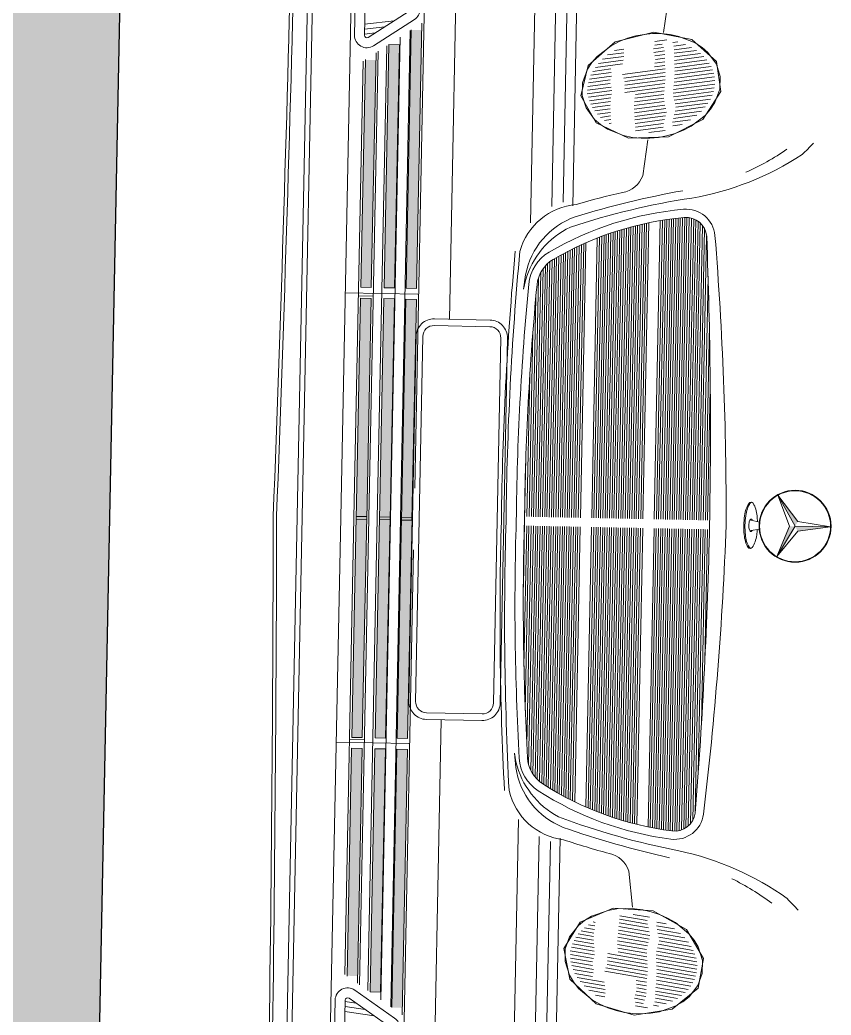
# Model space of a CAD drawing. Header units: feet. Extents: x 50754 to 76410, y 49660 to 67674.
# Drawn here: x 70062.5 to 70116.3, y 53928 to 53993.9 of the extents above; entities that cross this region are included whole.
import ezdxf

# ---------------------------------------------------------------- set-up
doc = ezdxf.new("R2010")
doc.units = ezdxf.units.FT
doc.linetypes.add('Amconstr', pattern=[9999, 9999, 0])
doc.layers.add('1_CAR', color=1, linetype='Continuous', lineweight=0)
for name, color, linetype in [('1_HATCH', 8, 'Continuous'), ('1_LINE', 4, 'Continuous'), ('MS GATE', 1, 'Continuous')]:
    doc.layers.add(name, color=color, linetype=linetype)

# ---------------------------------------------------------------- blocks, each defined once
blk = doc.blocks.new('admin enlclave road')
at = {"layer": '1_HATCH'}
blk.add_hatch(color=253, dxfattribs=at).paths.add_polyline_path([(44848.0399, -5380.6866), (44848.238, -5380.6593), (44847.3887, -5373.4074), (44847.1905, -5373.4347)])
at = {"layer": '1_CAR', "color": 253, "linetype": 'Continuous'}
for p, q in [((44848.1965, -5374.4893), (44848.1232, -5373.8633)), ((44848.2133, -5374.48), (44848.1408, -5373.8612)), ((44848.2288, -5374.4836), (44848.1563, -5373.8648)), ((44847.9426, -5374.0754), (44848.0452, -5374.9513)), ((44847.836, -5374.146), (44847.9375, -5375.0121)), ((44848.3196, -5374.2251), (44848.3347, -5374.221)), ((44848.3204, -5374.2134), (44848.3384, -5374.2084)), ((44848.3209, -5374.219), (44848.3322, -5374.2159)), ((44848.348, -5374.2115), (44848.3557, -5374.2094)), ((44848.3505, -5374.2166), (44848.368, -5374.2118)), ((44848.3519, -5374.222), (44848.3779, -5374.2148)), ((44848.3527, -5374.2275), (44848.3861, -5374.2183)), ((44848.3535, -5374.2331), (44848.393, -5374.2222)), ((44847.87, -5374.2481), (44847.9147, -5374.2367)), ((44848.2505, -5374.2442), (44848.275, -5374.2374)), ((44848.26, -5374.2358), (44848.2742, -5374.2319)), ((44848.3212, -5374.2305), (44848.3373, -5374.226)), ((44848.3235, -5374.2356), (44848.3383, -5374.2315)), ((44848.3249, -5374.241), (44848.339, -5374.2371)), ((44848.3544, -5374.2386), (44848.399, -5374.2263)), ((44848.3553, -5374.2441), (44848.4041, -5374.2307)), ((44848.3563, -5374.2496), (44848.4084, -5374.2352)), ((44847.8709, -5374.2559), (44847.9015, -5374.248)), ((44847.9417, -5374.2484), (44848.0299, -5375.0012)), ((44848.2383, -5374.2591), (44848.2757, -5374.2488)), ((44848.2436, -5374.2518), (44848.2758, -5374.243)), ((44848.2777, -5374.2713), (44848.3417, -5374.2536)), ((44848.325, -5374.2467), (44848.3399, -5374.2426)), ((44848.3251, -5374.2524), (44848.3408, -5374.2481)), ((44848.3572, -5374.2551), (44848.4121, -5374.24)), ((44848.358, -5374.2607), (44848.4151, -5374.2449)), ((44848.3583, -5374.2664), (44848.4176, -5374.25)), ((44847.8718, -5374.2636), (44847.8883, -5374.2594)), ((44847.9275, -5374.2606), (44848.0145, -5375.0031)), ((44848.2312, -5374.2726), (44848.2582, -5374.2651)), ((44848.2343, -5374.2659), (44848.2753, -5374.2546)), ((44848.2802, -5374.2764), (44848.3427, -5374.2591)), ((44848.2826, -5374.2815), (44848.3436, -5374.2647)), ((44848.3586, -5374.2721), (44848.4194, -5374.2553)), ((44848.3589, -5374.2777), (44848.4207, -5374.2607)), ((44848.3592, -5374.2834), (44848.4214, -5374.2663)), ((44847.9086, -5374.2768), (44847.9939, -5375.0055)), ((44848.2268, -5374.2911), (44848.2596, -5374.282)), ((44848.2276, -5374.2851), (44848.2609, -5374.2759)), ((44848.229, -5374.2789), (44848.2596, -5374.2705)), ((44848.2835, -5374.287), (44848.3442, -5374.2702)), ((44848.2843, -5374.2925), (44848.3445, -5374.2759)), ((44848.285, -5374.2981), (44848.3448, -5374.2816)), ((44848.3595, -5374.2891), (44848.4214, -5374.272)), ((44848.3608, -5374.2945), (44848.4209, -5374.2779)), ((44848.3626, -5374.2998), (44848.4197, -5374.284)), ((44847.8968, -5374.287), (44847.9811, -5375.007)), ((44848.2266, -5374.2969), (44848.2602, -5374.2876)), ((44848.2271, -5374.3025), (44848.2625, -5374.2928)), ((44848.2273, -5374.3083), (44848.2645, -5374.298)), ((44848.3015, -5374.2993), (44848.3451, -5374.2873)), ((44848.3016, -5374.3051), (44848.3455, -5374.293)), ((44848.3017, -5374.3108), (44848.3458, -5374.2987)), ((44848.3645, -5374.305), (44848.4178, -5374.2903)), ((44848.3663, -5374.3103), (44848.415, -5374.2969)), ((44847.8755, -5374.3052), (44847.958, -5375.0097)), ((44848.2298, -5374.3133), (44848.2646, -5374.3037)), ((44848.232, -5374.3185), (44848.2647, -5374.3095)), ((44848.2349, -5374.3235), (44848.2648, -5374.3152)), ((44848.3018, -5374.3165), (44848.3474, -5374.304)), ((44848.3029, -5374.322), (44848.3492, -5374.3092)), ((44848.3041, -5374.3275), (44848.3511, -5374.3145)), ((44848.3656, -5374.322), (44848.4066, -5374.3107)), ((44848.3663, -5374.3161), (44848.4114, -5374.3036)), ((44848.2383, -5374.3283), (44848.2649, -5374.3209)), ((44848.2424, -5374.3329), (44848.2657, -5374.3265)), ((44848.3052, -5374.3329), (44848.3529, -5374.3198)), ((44848.3063, -5374.3384), (44848.3523, -5374.3257)), ((44848.3645, -5374.3339), (44848.3919, -5374.3263)), ((44848.365, -5374.328), (44848.4003, -5374.3182)), ((44848.2472, -5374.3373), (44848.2668, -5374.332)), ((44848.2529, -5374.3416), (44848.2679, -5374.3374)), ((44848.2594, -5374.3455), (44848.2691, -5374.3429)), ((44848.3074, -5374.3438), (44848.3517, -5374.3316)), ((44848.3084, -5374.3493), (44848.351, -5374.3376)), ((44848.3092, -5374.3549), (44848.351, -5374.3434)), ((44848.3656, -5374.3393), (44848.3798, -5374.3354)), ((44848.2671, -5374.3492), (44848.2702, -5374.3483)), ((44848.3303, -5374.3548), (44848.3551, -5374.348)), ((44848.4271, -5374.9474), (44848.3731, -5374.4858)), ((44848.4306, -5374.947), (44848.3764, -5374.4848)), ((44848.434, -5374.9466), (44848.3798, -5374.4839)), ((44848.4375, -5374.9462), (44848.3832, -5374.483)), ((44848.4409, -5374.9458), (44848.3866, -5374.482)), ((44848.4443, -5374.9454), (44848.3899, -5374.4812)), ((44848.4478, -5374.945), (44848.3933, -5374.4803)), ((44848.4512, -5374.9446), (44848.3967, -5374.4795)), ((44848.4546, -5374.9442), (44848.4001, -5374.4787)), ((44848.4581, -5374.9438), (44848.4035, -5374.4779)), ((44848.4615, -5374.9434), (44848.4069, -5374.4774)), ((44848.4649, -5374.943), (44848.4104, -5374.4773)), ((44848.4684, -5374.9426), (44848.4139, -5374.4775)), ((44848.4718, -5374.9422), (44848.4175, -5374.4782)), ((44848.4752, -5374.9418), (44848.4211, -5374.4793)), ((44848.4787, -5374.9414), (44848.4247, -5374.4809)), ((44848.4821, -5374.941), (44848.4285, -5374.4832)), ((44848.3822, -5374.9527), (44848.3293, -5374.5011)), ((44848.3856, -5374.9523), (44848.3326, -5374.4997)), ((44848.3891, -5374.9519), (44848.336, -5374.4984)), ((44848.3925, -5374.9515), (44848.3393, -5374.4972)), ((44848.396, -5374.9511), (44848.3426, -5374.4959)), ((44848.3994, -5374.9507), (44848.346, -5374.4947)), ((44848.4028, -5374.9503), (44848.3493, -5374.4935)), ((44848.4203, -5374.9482), (44848.3664, -5374.4879)), ((44848.4237, -5374.9478), (44848.3697, -5374.4868)), ((44848.4855, -5374.9406), (44848.4323, -5374.4864)), ((44848.489, -5374.9402), (44848.4364, -5374.4912)), ((44848.3479, -5374.9567), (44848.2962, -5374.5158)), ((44848.3513, -5374.9563), (44848.2995, -5374.5142)), ((44848.3547, -5374.9559), (44848.3028, -5374.5127)), ((44848.3582, -5374.9555), (44848.3061, -5374.5111)), ((44848.3616, -5374.9551), (44848.3094, -5374.5096)), ((44848.365, -5374.9547), (44848.3127, -5374.5081)), ((44848.3685, -5374.9543), (44848.316, -5374.5066)), ((44848.3719, -5374.9539), (44848.3194, -5374.5052)), ((44848.3753, -5374.9535), (44848.3227, -5374.5038)), ((44848.3788, -5374.9531), (44848.326, -5374.5024)), ((44848.4924, -5374.9398), (44848.4411, -5374.5017)), ((44848.3238, -5374.9595), (44848.2733, -5374.5279)), ((44848.3273, -5374.9591), (44848.2765, -5374.5261)), ((44848.3307, -5374.9587), (44848.2798, -5374.5243)), ((44848.3341, -5374.9583), (44848.2831, -5374.5225)), ((44848.3376, -5374.9579), (44848.2864, -5374.5208)), ((44848.341, -5374.9575), (44848.2896, -5374.5191)), ((44848.3444, -5374.9571), (44848.2929, -5374.5175)), ((44848.2926, -5374.9632), (44848.2437, -5374.5458)), ((44848.2961, -5374.9628), (44848.247, -5374.5437)), ((44848.2995, -5374.9624), (44848.2502, -5374.5416)), ((44848.3029, -5374.962), (44848.2535, -5374.5396)), ((44848.3064, -5374.9616), (44848.2567, -5374.5376)), ((44848.2686, -5374.966), (44848.2212, -5374.5616)), ((44848.272, -5374.9656), (44848.2244, -5374.5592)), ((44848.2755, -5374.9652), (44848.2276, -5374.5569)), ((44848.2789, -5374.9648), (44848.2308, -5374.5546)), ((44848.2823, -5374.9644), (44848.2341, -5374.5524)), ((44848.2858, -5374.964), (44848.2373, -5374.5501)), ((44848.2892, -5374.9636), (44848.2405, -5374.548)), ((44848.248, -5374.9684), (44848.2022, -5374.5777)), ((44848.2514, -5374.968), (44848.2053, -5374.5743)), ((44848.2548, -5374.9676), (44848.2084, -5374.5714)), ((44848.2583, -5374.9672), (44848.2116, -5374.5688)), ((44848.2617, -5374.9668), (44848.2148, -5374.5664)), ((44848.2651, -5374.9664), (44848.218, -5374.5639)), ((44848.4958, -5374.9394), (44848.4518, -5374.5633)), ((44848.2377, -5374.9696), (44848.1935, -5374.5927)), ((44848.2411, -5374.9692), (44848.1963, -5374.5866)), ((44848.2445, -5374.9688), (44848.1992, -5374.5817)), ((44848.1707, -5374.5996), (44848.1707, -5374.6221)), ((44848.1707, -5374.6221), (44848.1718, -5374.6084)), ((44848.2342, -5374.97), (44848.1911, -5374.6017)), ((44848.2308, -5374.9704), (44848.1912, -5374.6325)), ((44848.4993, -5374.939), (44848.464, -5374.6376)), ((44848.0088, -5374.6525), (44847.8969, -5374.6656)), ((44848.2274, -5374.9708), (44848.194, -5374.686)), ((44848.5027, -5374.9386), (44848.4791, -5374.7366)), ((44848.2239, -5374.9712), (44848.1985, -5374.7544)), ((44848.2213, -5374.9788), (44848.2094, -5374.8768)), ((44848.6385, -5374.9294), (44848.6056, -5374.8852)), ((44848.5692, -5374.9293), (44848.5834, -5374.9304)), ((44848.6385, -5374.9294), (44848.6167, -5374.98)), ((44848.6385, -5374.9294), (44848.6932, -5374.923)), ((44848.5711, -5374.9455), (44848.5847, -5374.9411)), ((44848.5711, -5374.9455), (44848.5847, -5374.9411)), ((44848.4045, -5374.9645), (44848.458, -5375.4213)), ((44848.4219, -5374.9625), (44848.4759, -5375.4229)), ((44848.4254, -5374.9621), (44848.4794, -5375.4231)), ((44848.4288, -5374.9617), (44848.4829, -5375.4233)), ((44848.4322, -5374.9613), (44848.4864, -5375.4235)), ((44848.4357, -5374.9609), (44848.4899, -5375.4236)), ((44848.4391, -5374.9605), (44848.4934, -5375.4238)), ((44848.4426, -5374.9601), (44848.4969, -5375.4239)), ((44848.446, -5374.9597), (44848.5004, -5375.4239)), ((44848.4494, -5374.9593), (44848.5039, -5375.424)), ((44848.4529, -5374.9589), (44848.5073, -5375.424)), ((44848.4563, -5374.9585), (44848.5108, -5375.424)), ((44848.4597, -5374.9581), (44848.5143, -5375.424)), ((44848.4632, -5374.9577), (44848.5177, -5375.4237)), ((44848.4666, -5374.9573), (44848.5211, -5375.423)), ((44848.47, -5374.9569), (44848.5245, -5375.422)), ((44848.4735, -5374.9565), (44848.5278, -5375.4205)), ((44848.4769, -5374.9561), (44848.5311, -5375.4186)), ((44848.4803, -5374.9557), (44848.5343, -5375.4162)), ((44848.4838, -5374.9553), (44848.5374, -5375.4131)), ((44848.4872, -5374.9548), (44848.5404, -5375.409)), ((44848.4906, -5374.9544), (44848.5432, -5375.4034)), ((44848.4941, -5374.954), (44848.5454, -5375.3921)), ((44848.4975, -5374.9536), (44848.5416, -5375.3298)), ((44848.501, -5374.9532), (44848.5363, -5375.2546)), ((44848.5044, -5374.9528), (44848.528, -5375.1549)), ((44848.2213, -5374.9787), (44848.2333, -5375.0807)), ((44848.2703, -5374.9803), (44848.3176, -5375.3847)), ((44848.2737, -5374.9799), (44848.3213, -5375.3863)), ((44848.2771, -5374.9795), (44848.3249, -5375.3878)), ((44848.2806, -5374.9791), (44848.3286, -5375.3893)), ((44848.284, -5374.9786), (44848.3323, -5375.3907)), ((44848.2874, -5374.9782), (44848.3359, -5375.3921)), ((44848.2909, -5374.9778), (44848.3395, -5375.3935)), ((44848.2943, -5374.9774), (44848.3432, -5375.3948)), ((44848.2977, -5374.977), (44848.3468, -5375.3961)), ((44848.3012, -5374.9766), (44848.3504, -5375.3974)), ((44848.3046, -5374.9762), (44848.3541, -5375.3986)), ((44848.308, -5374.9758), (44848.3577, -5375.3998)), ((44848.3255, -5374.9738), (44848.376, -5375.4054)), ((44848.3289, -5374.9734), (44848.3796, -5375.4064)), ((44848.3324, -5374.973), (44848.3832, -5375.4074)), ((44848.3358, -5374.9726), (44848.3868, -5375.4084)), ((44848.3392, -5374.9722), (44848.3904, -5375.4093)), ((44848.3427, -5374.9718), (44848.394, -5375.4102)), ((44848.3461, -5374.9714), (44848.3976, -5375.411)), ((44848.3495, -5374.971), (44848.4012, -5375.4119)), ((44848.353, -5374.9706), (44848.4047, -5375.4127)), ((44848.3564, -5374.9702), (44848.4083, -5375.4134)), ((44848.3598, -5374.9698), (44848.4119, -5375.4142)), ((44848.3633, -5374.9694), (44848.4155, -5375.4149)), ((44848.3667, -5374.969), (44848.419, -5375.4156)), ((44848.3701, -5374.9686), (44848.4226, -5375.4162)), ((44848.3736, -5374.9682), (44848.4261, -5375.4169)), ((44848.377, -5374.9678), (44848.4297, -5375.4175)), ((44848.3804, -5374.9674), (44848.4332, -5375.418)), ((44848.3839, -5374.967), (44848.4368, -5375.4186)), ((44848.3873, -5374.9665), (44848.4403, -5375.4191)), ((44848.3908, -5374.9661), (44848.4439, -5375.4196)), ((44848.3942, -5374.9657), (44848.4474, -5375.4201)), ((44848.3976, -5374.9653), (44848.4509, -5375.4205)), ((44848.4011, -5374.9649), (44848.4545, -5375.4209)), ((44848.2256, -5374.9855), (44848.251, -5375.2023)), ((44848.229, -5374.9851), (44848.2624, -5375.27)), ((44848.2325, -5374.9847), (44848.272, -5375.3226)), ((44848.2359, -5374.9843), (44848.279, -5375.3526)), ((44848.2393, -5374.9839), (44848.2835, -5375.3608)), ((44848.2428, -5374.9835), (44848.2876, -5375.3662)), ((44848.2462, -5374.9831), (44848.2915, -5375.3702)), ((44848.2496, -5374.9827), (44848.2954, -5375.3734)), ((44848.2531, -5374.9823), (44848.2992, -5375.376)), ((44848.2565, -5374.9819), (44848.3029, -5375.3781)), ((44848.2599, -5374.9815), (44848.3066, -5375.3798)), ((44848.2634, -5374.9811), (44848.3103, -5375.3815)), ((44848.2668, -5374.9807), (44848.314, -5375.3831)), ((44848.0405, -5375.714), (44847.958, -5375.0095)), ((44848.0654, -5375.7268), (44847.9811, -5375.0068)), ((44848.0793, -5375.734), (44847.9939, -5375.0053)), ((44848.1014, -5375.7454), (44848.0145, -5375.0029)), ((44848.118, -5375.754), (44848.0299, -5375.0011)), ((44848.0389, -5375.878), (44847.9375, -5375.012)), ((44848.1589, -5375.9221), (44848.0563, -5375.0462)), ((44848.09, -5375.3453), (44847.978, -5375.3584)), ((44848.2545, -5375.3375), (44848.2587, -5375.3506)), ((44848.2597, -5375.3594), (44848.2545, -5375.3375)), ((44848.343, -5375.4588), (44848.4155, -5376.0776)), ((44848.3103, -5375.4608), (44848.3836, -5376.0867)), ((44848.3287, -5375.4659), (44848.4012, -5376.0847)), ((44848.451, -5375.5655), (44848.4943, -5375.567)), ((44848.4715, -5375.5606), (44848.4972, -5375.5616)), ((44848.4114, -5375.5807), (44848.4145, -5375.5809)), ((44848.4515, -5375.571), (44848.4957, -5375.5726)), ((44848.4518, -5375.5766), (44848.4977, -5375.5783)), ((44848.452, -5375.5822), (44848.4996, -5375.5839)), ((44848.5095, -5375.5676), (44848.5242, -5375.5681)), ((44848.5097, -5375.5731), (44848.5381, -5375.5741)), ((44848.5115, -5375.5788), (44848.5481, -5375.5801)), ((44848.3947, -5375.5968), (44848.415, -5375.5976)), ((44848.3992, -5375.5914), (44848.4149, -5375.592)), ((44848.4047, -5375.5861), (44848.4147, -5375.5864)), ((44848.4522, -5375.5878), (44848.5016, -5375.5895)), ((44848.4523, -5375.5933), (44848.5011, -5375.5951)), ((44848.5135, -5375.5844), (44848.5559, -5375.5859)), ((44848.5155, -5375.59), (44848.5622, -5375.5917)), ((44848.5169, -5375.5956), (44848.5674, -5375.5975)), ((44848.3859, -5375.6132), (44848.4169, -5375.6143)), ((44848.3882, -5375.6077), (44848.4157, -5375.6087)), ((44848.3911, -5375.6023), (44848.4152, -5375.6031)), ((44848.4525, -5375.5989), (44848.5005, -5375.6006)), ((44848.4527, -5375.6045), (44848.4999, -5375.6062)), ((44848.4538, -5375.6101), (44848.4996, -5375.6117)), ((44848.5151, -5375.6123), (44848.5774, -5375.6145)), ((44848.5157, -5375.6067), (44848.5749, -5375.6088)), ((44848.5163, -5375.6012), (44848.5715, -5375.6032)), ((44848.3834, -5375.6242), (44848.4194, -5375.6255)), ((44848.3843, -5375.6187), (44848.4182, -5375.6199)), ((44848.4405, -5375.6263), (44848.5026, -5375.6285)), ((44848.4551, -5375.6157), (44848.5006, -5375.6173)), ((44848.4563, -5375.6213), (44848.5016, -5375.6229)), ((44848.5151, -5375.6178), (44848.5793, -5375.6201)), ((44848.5162, -5375.6234), (44848.5806, -5375.6257)), ((44848.5172, -5375.629), (44848.5812, -5375.6313)), ((44848.382, -5375.6298), (44848.4207, -5375.6311)), ((44848.3832, -5375.6354), (44848.4199, -5375.6367)), ((44848.384, -5375.641), (44848.4189, -5375.6422)), ((44848.4411, -5375.6319), (44848.5036, -5375.6341)), ((44848.4416, -5375.6375), (44848.5046, -5375.6397)), ((44848.4421, -5375.643), (44848.5053, -5375.6453)), ((44848.5182, -5375.6346), (44848.5812, -5375.6369)), ((44848.5192, -5375.6402), (44848.5806, -5375.6424)), ((44848.3856, -5375.6466), (44848.4195, -5375.6478)), ((44848.3877, -5375.6522), (44848.4222, -5375.6535)), ((44848.3905, -5375.6579), (44848.4222, -5375.659)), ((44848.4396, -5375.6541), (44848.506, -5375.6565)), ((44848.4409, -5375.6486), (44848.5057, -5375.6509)), ((44848.5202, -5375.6458), (44848.5795, -5375.648)), ((44848.5207, -5375.6514), (44848.5776, -5375.6535)), ((44848.5211, -5375.657), (44848.5752, -5375.6589)), ((44848.3941, -5375.6636), (44848.4221, -5375.6646)), ((44848.3986, -5375.6693), (44848.4412, -5375.6708)), ((44848.4042, -5375.6751), (44848.4429, -5375.6765)), ((44848.4901, -5375.6615), (44848.5064, -5375.662)), ((44848.4914, -5375.6671), (44848.5068, -5375.6676)), ((44848.4926, -5375.6727), (44848.5072, -5375.6732)), ((44848.5215, -5375.6626), (44848.572, -5375.6644)), ((44848.5218, -5375.6681), (44848.568, -5375.6698)), ((44848.5222, -5375.6737), (44848.5632, -5375.6752)), ((44848.411, -5375.6809), (44848.4443, -5375.6821)), ((44848.4195, -5375.6867), (44848.4448, -5375.6876)), ((44848.4911, -5375.6893), (44848.5068, -5375.6899)), ((44848.4914, -5375.6838), (44848.5081, -5375.6843)), ((44848.4924, -5375.6782), (44848.5078, -5375.6788)), ((44848.5227, -5375.6793), (44848.5573, -5375.6805)), ((44848.5231, -5375.6905), (44848.5413, -5375.6911)), ((44848.5233, -5375.6849), (44848.5502, -5375.6859)), ((44848.4306, -5375.6927), (44848.4453, -5375.6932)), ((44848.4938, -5375.695), (44848.5055, -5375.6954)), ((44848.4945, -5375.7006), (44848.5132, -5375.7012)), ((44848.5218, -5375.696), (44848.5298, -5375.6963)), ((44848.0466, -5375.7553), (44848.0635, -5375.7556)), ((44848.0475, -5375.763), (44848.079, -5375.7636)), ((44848.0484, -5375.7708), (44848.0945, -5375.7716))]:
    blk.add_line(p, q, dxfattribs=at)
for points in [[(44848.1672, -5374.5185), (44848.0892, -5373.8522)], [(44847.958, -5374.2344), (44848.0059, -5374.6436), (44847.9897, -5374.6455), (44847.943, -5374.2472)], [(44847.8936, -5374.2897), (44847.936, -5374.6518), (44847.9198, -5374.6537), (44847.8787, -5374.3025)], [(44848.0617, -5375.7249), (44848.0193, -5375.3628), (44848.0031, -5375.3647), (44848.0442, -5375.7159)], [(44848.1371, -5375.7638), (44848.0892, -5375.3546), (44848.073, -5375.3565), (44848.1196, -5375.7548)], [(44848.275, -5375.4391), (44848.3531, -5376.1054)]]:
    blk.add_lwpolyline(points, dxfattribs=at)
for points in [[(44848.0628, -5374.6844), (44847.9805, -5373.9818, 0.143099), (44847.9328, -5373.8547)], [(44847.8705, -5375.0199), (44847.759, -5374.0674, 0.23497), (44847.7372, -5374.0368, 0.247113)], [(44847.8782, -5375.019), (44847.7666, -5374.0664, 0.251603), (44847.7382, -5374.0287)], [(44848.332, -5374.1438), (44848.3316, -5374.1976, -0.267365)], [(44848.5857, -5374.3365, -0.013537), (44848.5706, -5374.3563, -0.103304), (44848.4101, -5374.4465, 0.041571), (44848.2295, -5374.5168, 0.214044), (44848.1718, -5374.6084, 4.857702)], [(44848.5462, -5374.3513, -0.047152), (44848.488, -5374.3953, 0.031605)], [(44848.3304, -5374.3661), (44848.33, -5374.4225, -0.267365), (44848.3025, -5374.4526, 2.725426)], [(44848.3948, -5374.4371, 0.029649), (44848.2349, -5374.4998, 0.265546), (44848.1707, -5374.5996, 4.857702)], [(44848.3025, -5374.4526, 0.016008), (44848.2338, -5374.4807, 0.314621), (44848.1569, -5374.5648, 0.522492)], [(44848.5322, -5374.9424, 0.020893), (44848.4538, -5374.4993, 0.413764), (44848.3998, -5374.4655, 0.11096), (44848.202, -5374.56, 0.240788), (44848.1775, -5374.6132, 0.021402), (44848.2084, -5374.9803, 0.021417)], [(44848.5066, -5374.9454, 0.014521), (44848.4412, -5374.5022, 0.413764), (44848.4027, -5374.4781, 0.11096), (44848.21, -5374.5701, 0.240788), (44848.1904, -5374.6127, 0.02141), (44848.2211, -5374.9788, 0.021417)], [(44848.5322, -5374.9423, -0.020893), (44848.5583, -5375.3915, -0.413764), (44848.5136, -5375.4369, -0.11096), (44848.2993, -5375.3906, -0.240788), (44848.2631, -5375.3445, -0.021402), (44848.2083, -5374.9802, -0.021417)], [(44848.5066, -5374.9453, -0.014521), (44848.5454, -5375.3916, -0.413764), (44848.5135, -5375.424, -0.11096), (44848.3047, -5375.379, -0.240788), (44848.2758, -5375.3421, -0.02141), (44848.2211, -5374.9787, -0.021417)], [(44847.8705, -5375.0199), (44847.982, -5375.9723, -0.23497), (44847.968, -5376.0071, -0.247113)], [(44847.8782, -5375.019), (44847.9897, -5375.9715, -0.251603), (44847.9709, -5376.0148)], [(44848.1351, -5375.3018), (44848.2173, -5376.0044, -0.143099), (44848.2004, -5376.1391)], [(44848.7242, -5375.5194, 0.013537), (44848.705, -5375.5037, 0.103304), (44848.528, -5375.453, -0.041571), (44848.336, -5375.4264, -0.214044), (44848.2587, -5375.3506, -4.857702)], [(44848.5153, -5375.4657, -0.029649), (44848.3452, -5375.4416, -0.265546), (44848.2597, -5375.3594, -4.857702)], [(44848.4219, -5375.472, -0.016008), (44848.3486, -5375.4605, -0.314621), (44848.2543, -5375.3964, -0.522492)], [(44848.469, -5375.5497), (44848.4556, -5375.4949, 0.267365), (44848.4219, -5375.472, -2.725426)], [(44848.6824, -5375.5142, 0.047152), (44848.6156, -5375.4848, -0.031605)]]:
    blk.add_lwpolyline(points, format="xyb", dxfattribs=at)
for points in [[(44847.915, -5374.0679), (44847.8512, -5374.1227, 0.249405), (44847.8424, -5374.1452), (44847.8567, -5374.2672, 0.600762), (44847.8885, -5374.2796), (44847.9457, -5374.2304, 0.249405), (44847.9523, -5374.2135), (44847.9362, -5374.0762, 0.600762)], [(44847.9214, -5374.0828), (44847.8613, -5374.1344, 0.249405), (44847.8578, -5374.1434), (44847.8721, -5374.2654, 0.600762), (44847.8784, -5374.2679), (44847.9356, -5374.2187, 0.249405), (44847.937, -5374.2153)], [(44848.112, -5375.3045), (44848.1978, -5375.2944, 0.414214), (44848.2221, -5375.2637), (44848.1562, -5374.7009, 0.414214), (44848.1255, -5374.6767), (44848.0396, -5374.6867, 0.414214), (44848.0153, -5374.7174), (44848.0813, -5375.2802, 0.414214)], [(44848.1108, -5375.2942), (44848.1966, -5375.2841, 0.414214), (44848.2118, -5375.2649), (44848.1459, -5374.7022, 0.414214), (44848.1267, -5374.687), (44848.0408, -5374.697, 0.414214), (44848.0257, -5374.7162), (44848.0916, -5375.279, 0.414214)], [(44848.1338, -5375.9357), (44848.059, -5375.8972, -0.249405), (44848.0453, -5375.8773), (44848.031, -5375.7553, -0.600762), (44848.059, -5375.7359), (44848.1261, -5375.7705, -0.249405), (44848.1364, -5375.7854), (44848.1525, -5375.9228, -0.600762)], [(44848.1366, -5375.9198), (44848.0661, -5375.8834, -0.249405), (44848.0606, -5375.8755), (44848.0463, -5375.7535, -0.600762), (44848.052, -5375.7497), (44848.119, -5375.7843, -0.249405), (44848.1211, -5375.7872)]]:
    blk.add_lwpolyline(points, format="xyb", close=True, dxfattribs=at)
for points in [[(44847.9118, -5374.2746), (44847.9281, -5374.2727), (44847.972, -5374.6476), (44847.9557, -5374.6495)], [(44847.9179, -5374.6675), (44847.941, -5374.6648), (44847.941, -5374.6648), (44847.9179, -5374.6675)], [(44847.9218, -5374.6705), (44847.938, -5374.6686), (44847.9779, -5375.0094), (44847.9617, -5375.0113)], [(44847.9577, -5374.6663), (44847.9739, -5374.6644), (44848.0139, -5375.0052), (44847.9976, -5375.0071)], [(44847.9917, -5374.6624), (44848.0079, -5374.6605), (44848.0478, -5375.0012), (44848.0316, -5375.0031)], [(44848.6056, -5374.8852), (44848.63, -5374.9304), (44848.6167, -5374.98), (44848.6436, -5374.9362), (44848.6932, -5374.923), (44848.6419, -5374.9215)], [(44848.6167, -5374.98), (44848.63, -5374.9304), (44848.6056, -5374.8852), (44848.6419, -5374.9215), (44848.6932, -5374.923), (44848.6436, -5374.9362)], [(44848.0011, -5375.3479), (44848.0173, -5375.346), (44847.9774, -5375.0052), (44847.9612, -5375.0071)], [(44848.037, -5375.3437), (44848.0533, -5375.3418), (44848.0134, -5375.001), (44847.9971, -5375.0029)], [(44848.071, -5375.3397), (44848.0872, -5375.3378), (44848.0473, -5374.997), (44848.0311, -5374.9989)], [(44847.9981, -5375.3517), (44848.0212, -5375.349), (44848.0212, -5375.349), (44847.9981, -5375.3517)], [(44848.0829, -5375.7354), (44848.0991, -5375.7335), (44848.0552, -5375.3586), (44848.039, -5375.3605)]]:
    blk.add_lwpolyline(points, close=True, dxfattribs=at)
at = {"layer": '1_CAR', "color": 253, "linetype": 'Continuous', "flags": 128}
for points in [[(44848.5796, -5374.9301, 0.017902), (44848.5779, -5374.9216, 0.041546), (44848.5744, -5374.9113, 0.083463), (44848.5691, -5374.903, 0.241907), (44848.5657, -5374.9017, 0.241907), (44848.5628, -5374.9037, 0.083463), (44848.5595, -5374.913, 0.041546), (44848.5585, -5374.9239, 0.030569), (44848.5593, -5374.9386, 0.030569), (44848.5619, -5374.9531, 0.041546), (44848.5654, -5374.9634, 0.083463), (44848.5707, -5374.9718, 0.241907), (44848.574, -5374.973, 0.241907), (44848.577, -5374.971, 0.083463), (44848.5803, -5374.9617, 0.041546), (44848.5813, -5374.9509, 0.017741), (44848.581, -5374.9423, 0.030569)], [(44848.5667, -5374.9017, 0.177828), (44848.5647, -5374.9035, 0.083463), (44848.5614, -5374.9128, 0.041546), (44848.5604, -5374.9236, 0.030569), (44848.5612, -5374.9384, 0.030569), (44848.5638, -5374.9529, 0.041546), (44848.5672, -5374.9632, 0.083463), (44848.5726, -5374.9715, 0.178164), (44848.575, -5374.9728, 0.241907)], [(44848.5716, -5374.9295, 0.05806), (44848.5705, -5374.9282, 0.218861), (44848.5694, -5374.9278, 0.218861), (44848.5684, -5374.9284, 0.092155), (44848.5673, -5374.9309, 0.048852), (44848.567, -5374.9338, 0.036543), (44848.5672, -5374.9377, 0.036543), (44848.5679, -5374.9416, 0.048852), (44848.569, -5374.9443, 0.092155), (44848.5706, -5374.9464, 0.218861), (44848.5717, -5374.9468, 0.218861), (44848.5727, -5374.9462, 0.055976), (44848.5734, -5374.9447, 0.048852)], [(44848.5734, -5374.9448, -0.05806), (44848.5726, -5374.9463, -0.218861), (44848.5716, -5374.9469, -0.218861), (44848.5705, -5374.9465, -0.092155), (44848.5689, -5374.9443, -0.048852), (44848.5679, -5374.9416, -0.036543), (44848.5672, -5374.9377, -0.036543), (44848.567, -5374.9338, -0.048852), (44848.5674, -5374.9309, -0.092155), (44848.5685, -5374.9284, -0.218861), (44848.5695, -5374.9278, -0.218861), (44848.5706, -5374.9282, -0.055976), (44848.5717, -5374.9295, -0.048852)]]:
    blk.add_lwpolyline(points, format="xyb", dxfattribs=at)
at = {"layer": '1_CAR', "color": 253, "linetype": 'Continuous'}
for points in [[(44848.22, -5374.3119, 0), (44848.2284, -5374.3299, 0), (44848.2438, -5374.346, 0), (44848.254, -5374.3527, 0), (44848.2657, -5374.3582, 0), (44848.292, -5374.3647, 0), (44848.3059, -5374.3657, 0), (44848.3198, -5374.3652, 0), (44848.3332, -5374.3633, 0), (44848.346, -5374.3604, 0), (44848.3584, -5374.3563, 0), (44848.3708, -5374.3508, 0), (44848.3829, -5374.344, 0), (44848.3942, -5374.3359, 0), (44848.4133, -5374.3166, 0), (44848.4204, -5374.3059, 0), (44848.4256, -5374.2948, 0), (44848.4303, -5374.273, 0), (44848.4281, -5374.2533, 0), (44848.4197, -5374.2354, 0), (44848.4043, -5374.2192, 0), (44848.3941, -5374.2125, 0), (44848.3824, -5374.207, 0), (44848.3561, -5374.2005, 0), (44848.3422, -5374.1995, 0), (44848.3283, -5374.2, 0), (44848.3149, -5374.2019, 0), (44848.3022, -5374.2048, 0), (44848.2897, -5374.209, 0), (44848.2773, -5374.2144, 0), (44848.2652, -5374.2212, 0), (44848.2539, -5374.2293, 0), (44848.2348, -5374.2486, 0), (44848.2277, -5374.2593, 0), (44848.2225, -5374.2704, 0), (44848.2178, -5374.2922, 0), (44848.22, -5374.3119, 0)], [(44848.2179, -5374.3125, 0), (44848.2469, -5374.351, 0), (44848.3004, -5374.3677, 0), (44848.3614, -5374.3574, 0), (44848.4106, -5374.3234, 0), (44848.4323, -5374.2764, 0), (44848.4196, -5374.2314, 0), (44848.3766, -5374.2026, 0), (44848.3169, -5374.1993, 0), (44848.2595, -5374.2223, 0), (44848.2226, -5374.2646, 0), (44848.2179, -5374.3125, 0)], [(44848.3719, -5375.6278, 0), (44848.3913, -5375.5837, 0), (44848.4395, -5375.555, 0), (44848.5012, -5375.5509, 0), (44848.5569, -5375.5726, 0), (44848.5889, -5375.6134, 0), (44848.5869, -5375.6601, 0), (44848.5517, -5375.698, 0), (44848.4944, -5375.7151, 0), (44848.4332, -5375.7059, 0), (44848.3876, -5375.6734, 0), (44848.3719, -5375.6278, 0)], [(44848.3742, -5375.6279, 0), (44848.3782, -5375.6085, 0), (44848.3894, -5375.5892, 0), (44848.3978, -5375.5803, 0), (44848.4079, -5375.5723, 0), (44848.432, -5375.5599, 0), (44848.4453, -5375.5557, 0), (44848.4589, -5375.553, 0), (44848.4724, -5375.5517, 0), (44848.4855, -5375.5516, 0), (44848.4985, -5375.5528, 0), (44848.5119, -5375.5552, 0), (44848.5252, -5375.559, 0), (44848.5381, -5375.5642, 0), (44848.5611, -5375.5786, 0), (44848.5705, -5375.5875, 0), (44848.5781, -5375.597, 0), (44848.5877, -5375.6171, 0), (44848.5901, -5375.6368, 0), (44848.5861, -5375.6562, 0), (44848.5749, -5375.6755, 0), (44848.5665, -5375.6844, 0), (44848.5564, -5375.6924, 0), (44848.5323, -5375.7048, 0), (44848.519, -5375.709, 0), (44848.5054, -5375.7117, 0), (44848.4919, -5375.713, 0), (44848.4788, -5375.7131, 0), (44848.4658, -5375.7119, 0), (44848.4524, -5375.7095, 0), (44848.4391, -5375.7057, 0), (44848.4262, -5375.7005, 0), (44848.4032, -5375.6861, 0), (44848.3938, -5375.6772, 0), (44848.3862, -5375.6677, 0), (44848.3766, -5375.6476, 0), (44848.3742, -5375.6279, 0)]]:
    blk.add_polyline3d(points, dxfattribs=at)
for radius in [0.0559, 0.0551]:
    blk.add_circle((44848.6385, -5374.9294), radius, dxfattribs=at)
for centre, radius, start, end in [((44782.7115, -5381.448), 65.438, 5.633604, 6.463924), ((44782.7115, -5381.448), 65.4432, 5.633604, 6.461397), ((44853.2971, -5374.3358), 5.1524, 182.557, 187.2164), ((44853.3042, -5374.3349), 5.1524, 182.557, 187.2164), ((44853.3083, -5374.4315), 5.1524, 186.1438, 190.8031), ((44853.3154, -5374.4307), 5.1524, 186.1438, 190.8031), ((44782.9896, -5383.8221), 65.438, 6.896249, 7.726569), ((44782.9896, -5383.8221), 65.4432, 6.898776, 7.726569)]:
    blk.add_arc(centre, radius, start, end, dxfattribs=at)
for points in [[(44847.943, -5374.2472), (44847.9593, -5374.2453), (44847.9897, -5374.6455), (44848.0059, -5374.6436)], [(44847.9118, -5374.2746), (44847.9281, -5374.2727), (44847.9557, -5374.6495), (44847.972, -5374.6476)], [(44847.8787, -5374.3029), (44847.895, -5374.301), (44847.9198, -5374.6537), (44847.936, -5374.6518)], [(44847.9218, -5374.6705), (44847.938, -5374.6686), (44847.9617, -5375.0113), (44847.9779, -5375.0094)], [(44847.9577, -5374.6663), (44847.9739, -5374.6644), (44847.9976, -5375.0071), (44848.0139, -5375.0052)], [(44847.9917, -5374.6624), (44848.0079, -5374.6605), (44848.0316, -5375.0031), (44848.0478, -5375.0012)], [(44848.6385, -5374.9294), (44848.6056, -5374.8852), (44848.6419, -5374.9215)], [(44848.6167, -5374.98), (44848.6385, -5374.9294), (44848.63, -5374.9304)], [(44848.6932, -5374.923), (44848.6385, -5374.9294), (44848.6436, -5374.9362)], [(44848.6436, -5374.9362), (44848.6932, -5374.923), (44848.6385, -5374.9294), (44848.6436, -5374.9362)], [(44848.0011, -5375.3479), (44848.0173, -5375.346), (44847.9612, -5375.0071), (44847.9774, -5375.0052)], [(44848.037, -5375.3437), (44848.0533, -5375.3418), (44847.9971, -5375.0029), (44848.0134, -5375.001)], [(44848.071, -5375.3397), (44848.0872, -5375.3378), (44848.0311, -5374.9989), (44848.0473, -5374.997)], [(44848.0442, -5375.7155), (44848.0604, -5375.7136), (44848.0031, -5375.3647), (44848.0193, -5375.3628)], [(44848.0829, -5375.7354), (44848.0991, -5375.7335), (44848.039, -5375.3605), (44848.0552, -5375.3586)], [(44848.1196, -5375.7548), (44848.1358, -5375.7529), (44848.073, -5375.3565), (44848.0892, -5375.3546)]]:
    blk.add_solid(points, dxfattribs=at)
at = {"layer": '1_LINE', "color": 253}
blk.add_line((44848.238, -5380.6593), (44847.3887, -5373.4074), dxfattribs=at)

msp = doc.modelspace()

# ---------------------------------------------------------------- block references
at = {"layer": 'MS GATE', "linetype": 'Amconstr', "lineweight": 25, "xscale": 42.66674600251998, "yscale": 42.66674600251998, "zscale": 42.66674600251998, "rotation": 352.174150691152}
msp.add_blockref('admin enlclave road', (-1794383.54152, 541708.42207), dxfattribs=at)

doc.saveas('drawing.dxf')
